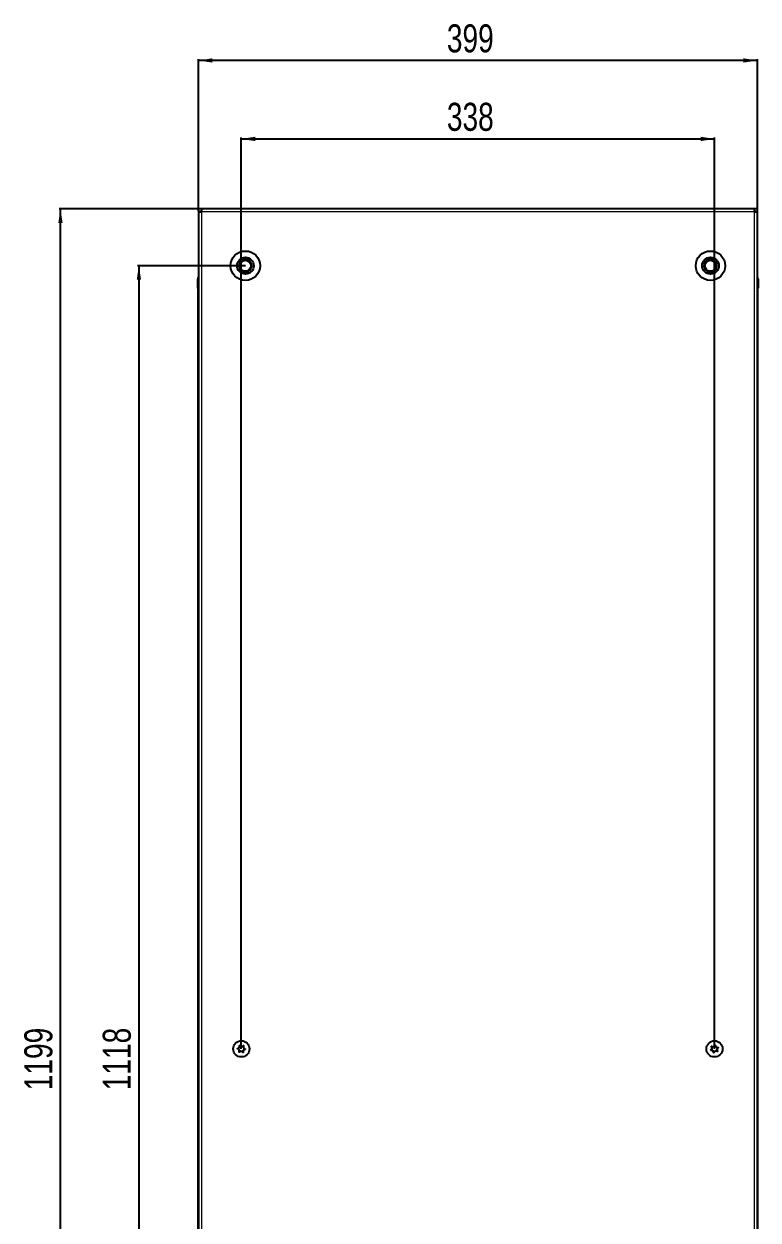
# Model space of a CAD drawing. Header units: millimetres. Extents: x 964 to 2561, y -309 to 1452.
# Drawn here: x 964 to 1488, y 571 to 1425 of the extents above; entities that cross this region are included whole.
import ezdxf

# ---------------------------------------------------------------- set-up
doc = ezdxf.new("R2010")
doc.units = ezdxf.units.MM
doc.layers.add('FORMAT', color=7, linetype='Continuous')
doc.styles.add('SLDTEXTSTYLE0', font='TXT', dxfattribs={"width": 0.75})
doc.dimstyles.new('SLDDIMSTYLE0', dxfattribs={"dimtxt": 20, "dimasz": 10, "dimexe": 0, "dimexo": 0.0625, "dimgap": 5, "dimtad": 2, "dimdec": 1, "dimrnd": 1e-09, "dimzin": 12, "dimdsep": 46, "dimtxsty": 'SLDTEXTSTYLE0', "dimsah": 1, "dimcen": 0.09, "dimadec": 0, "dimazin": 3, "dimtfac": 1, "dimtofl": 0, "dimtmove": 0, "dimatfit": 3, "dimfxl": 0, "dimfrac": 2, "dimtolj": 1, "dimtzin": 12, "dimarcsym": 0})

# ---------------------------------------------------------------- blocks, each defined once
blk = doc.blocks.new('_D')
at = {"layer": 'FORMAT'}
for p, q in [((1088.65, 1293.07), (989.15, 1293.07)), ((990.15, 94.07), (990.15, 1293.07)), ((1088.65, 94.07), (989.15, 94.07))]:
    blk.add_line(p, q, dxfattribs=at)
for points in [[(990.15, 1293.07), (988.62, 1283.07), (991.69, 1283.07)], [(990.15, 94.07), (991.69, 104.07), (988.62, 104.07)]]:
    blk.add_solid(points, dxfattribs=at)
at = {"layer": 'FORMAT', "insert": (964.37, 664.02), "char_height": 20, "attachment_point": 1, "rotation": 90, "style": 'SLDTEXTSTYLE0'}
blk.add_mtext('1199', dxfattribs=at)
blk = doc.blocks.new('_D_1')
at = {"layer": 'FORMAT'}
for p, q in [((1088.66, 1293.08), (1088.66, 1400.07)), ((1487.66, 1399.07), (1088.66, 1399.07)), ((1487.66, 1293.08), (1487.66, 1400.07))]:
    blk.add_line(p, q, dxfattribs=at)
for points in [[(1088.66, 1399.07), (1098.66, 1397.53), (1098.66, 1400.61)], [(1487.66, 1399.07), (1477.66, 1400.61), (1477.66, 1397.53)]]:
    blk.add_solid(points, dxfattribs=at)
at = {"layer": 'FORMAT', "insert": (1265.99, 1424.85), "char_height": 20, "attachment_point": 1, "style": 'SLDTEXTSTYLE0'}
blk.add_mtext('399', dxfattribs=at)
blk = doc.blocks.new('_D_3')
at = {"layer": 'FORMAT'}
for p, q in [((1119.16, 693.58), (1119.16, 1344.07)), ((1119.16, 1343.07), (1457.16, 1343.07)), ((1457.16, 693.58), (1457.16, 1344.07))]:
    blk.add_line(p, q, dxfattribs=at)
for points in [[(1119.16, 1343.07), (1129.16, 1341.53), (1129.16, 1344.61)], [(1457.16, 1343.07), (1447.16, 1344.61), (1447.16, 1341.53)]]:
    blk.add_solid(points, dxfattribs=at)
at = {"layer": 'FORMAT', "insert": (1265.99, 1368.85), "char_height": 20, "attachment_point": 1, "style": 'SLDTEXTSTYLE0'}
blk.add_mtext('338', dxfattribs=at)
blk = doc.blocks.new('_D_4')
at = {"layer": 'FORMAT'}
for p, q in [((1122.15, 1252.57), (1045.15, 1252.57)), ((1046.15, 1252.57), (1046.15, 134.57)), ((1122.15, 134.57), (1045.15, 134.57))]:
    blk.add_line(p, q, dxfattribs=at)
for points in [[(1046.15, 1252.57), (1044.62, 1242.57), (1047.69, 1242.57)], [(1046.15, 134.57), (1047.69, 144.57), (1044.62, 144.57)]]:
    blk.add_solid(points, dxfattribs=at)
at = {"layer": 'FORMAT', "insert": (1020.37, 664.02), "char_height": 20, "attachment_point": 1, "rotation": 90, "style": 'SLDTEXTSTYLE0'}
blk.add_mtext('1118', dxfattribs=at)

msp = doc.modelspace()

# ---------------------------------------------------------------- linework, layer by layer
at = {"color": 7, "linetype": 'Continuous', "lineweight": 25}
for p, q in [((1088.66, 1291.57), (1088.66, 1293.07)), ((1090.76, 1293.07), (1088.66, 1293.07)), ((1088.66, 1291.57), (1090.76, 1291.57)), ((1088.66, 1291.57), (1088.66, 1290.97)), ((1088.66, 1290.97), (1088.66, 96.17)), ((1088.66, 1290.97), (1090.76, 1290.97)), ((1090.76, 1293.07), (1090.76, 1290.97)), ((1485.56, 1293.07), (1090.76, 1293.07)), ((1485.56, 1290.97), (1485.56, 1293.07)), ((1487.66, 1293.07), (1485.56, 1293.07)), ((1485.56, 1291.57), (1487.66, 1291.57)), ((1485.56, 1290.97), (1487.66, 1290.97)), ((1487.66, 1291.57), (1487.66, 1293.07)), ((1487.66, 1290.97), (1487.66, 1291.57)), ((1487.66, 96.17), (1487.66, 1290.97)), ((1088.15, 1243.07), (1088.15, 1236.57)), ((1088.16, 1236.57), (1088.16, 1243.07)), ((1487.66, 1244.39), (1487.66, 1244.39)), ((1488.16, 1243.07), (1488.16, 1236.57)), ((1488.16, 1236.57), (1488.16, 1243.07)), ((1088.15, 1236.57), (1088.16, 1236.57)), ((1088.66, 1236.57), (1088.16, 1236.57)), ((1088.31, 1236.57), (1088.31, 150.57)), ((1487.66, 1236.57), (1488.16, 1236.57)), ((1488.01, 150.57), (1488.01, 1236.57)), ((1488.16, 1236.57), (1488.16, 1236.57)), ((1488.16, 1236.57), (1488.16, 1236.57))]:
    msp.add_line(p, q, dxfattribs=at)
at = {"color": 8, "linetype": 'Continuous', "lineweight": 18}
for p, q in [((1485.56, 1290.97), (1090.76, 1290.97)), ((1090.76, 1290.97), (1090.76, 96.17)), ((1485.56, 96.17), (1485.56, 1290.97)), ((1088.66, 1243.07), (1088.16, 1243.07)), ((1487.66, 1243.07), (1488.16, 1243.07))]:
    msp.add_line(p, q, dxfattribs=at)
at = {"color": 7, "linetype": 'Continuous', "lineweight": 25}
for centre, radius in [((1122.16, 1252.57), 10.5), ((1122.16, 1252.57), 6), ((1122.16, 1252.57), 3.9), ((1454.16, 1252.57), 10.5), ((1454.16, 1252.57), 6), ((1454.16, 1252.57), 3.9), ((1119.31, 693.57), 5.79), ((1119.31, 693.57), 1.85), ((1457.01, 693.57), 5.79), ((1457.01, 693.57), 1.85)]:
    msp.add_circle(centre, radius, dxfattribs=at)
for centre, radius, start, end in [((1122.16, 1252.57), 4.62, 120, 180), ((1122.16, 1252.57), 4.62, 60, 120), ((1122.16, 1252.57), 4.62, 360, 60), ((1454.16, 1252.57), 4.62, 120, 180), ((1454.16, 1252.57), 4.62, 60, 120), ((1454.16, 1252.57), 4.62, 360, 60), ((1122.16, 1252.57), 4.62, 180, 240), ((1122.16, 1252.57), 4.62, 240, 300), ((1122.16, 1252.57), 4.62, 300, 360), ((1454.16, 1252.57), 4.62, 180, 240), ((1454.16, 1252.57), 4.62, 240, 300), ((1454.16, 1252.57), 4.62, 300, 360), ((1090.15, 1243.07), 2, 138.57492, 180), ((1090.16, 1243.07), 2, 138.59038, 180), ((1486.16, 1243.07), 2, 0, 41.40962)]:
    msp.add_arc(centre, radius, start, end, dxfattribs=at)
for points, knots in [([(1117.54, 1252.57), (1117.87, 1253.14), (1118.43, 1254.12), (1119.25, 1255.55), (1119.66, 1256.26), (1119.85, 1256.57)], [0, 0, 0, 0, 0.439131, 0.751378, 1, 1, 1, 1]), ([(1119.85, 1256.57), (1120.05, 1256.57), (1120.75, 1256.57), (1122.06, 1256.57), (1123.45, 1256.57), (1124.2, 1256.57), (1124.46, 1256.57)], [0, 0, 0, 0, 0.139329, 0.48527, 0.816356, 1, 1, 1, 1]), ([(1124.46, 1256.57), (1124.8, 1256), (1125.36, 1255.02), (1126.18, 1253.59), (1126.59, 1252.89), (1126.77, 1252.57)], [0, 0, 0, 0, 0.439131, 0.751378, 1, 1, 1, 1]), ([(1449.54, 1252.57), (1449.87, 1253.14), (1450.43, 1254.12), (1451.25, 1255.55), (1451.66, 1256.26), (1451.85, 1256.57)], [0, 0, 0, 0, 0.439131, 0.751378, 1, 1, 1, 1]), ([(1451.85, 1256.57), (1452.05, 1256.57), (1452.75, 1256.57), (1454.06, 1256.57), (1455.45, 1256.57), (1456.2, 1256.57), (1456.46, 1256.57)], [0, 0, 0, 0, 0.139329, 0.48527, 0.816356, 1, 1, 1, 1]), ([(1456.46, 1256.57), (1456.8, 1256), (1457.36, 1255.02), (1458.18, 1253.59), (1458.59, 1252.89), (1458.77, 1252.57)], [0, 0, 0, 0, 0.439131, 0.751378, 1, 1, 1, 1]), ([(1119.85, 1248.57), (1119.51, 1249.14), (1118.95, 1250.12), (1118.13, 1251.55), (1117.72, 1252.26), (1117.54, 1252.57)], [0, 0, 0, 0, 0.4391308, 0.7513783, 1, 1, 1, 1]), ([(1124.46, 1248.57), (1124.2, 1248.57), (1123.45, 1248.57), (1122.06, 1248.57), (1120.75, 1248.57), (1120.05, 1248.57), (1119.85, 1248.57)], [0, 0, 0, 0, 0.183644, 0.51473, 0.860671, 1, 1, 1, 1]), ([(1126.77, 1252.57), (1126.44, 1252), (1125.88, 1251.02), (1125.06, 1249.59), (1124.65, 1248.89), (1124.46, 1248.57)], [0, 0, 0, 0, 0.439131, 0.751378, 1, 1, 1, 1]), ([(1451.85, 1248.57), (1451.51, 1249.14), (1450.95, 1250.12), (1450.13, 1251.55), (1449.72, 1252.26), (1449.54, 1252.57)], [0, 0, 0, 0, 0.4391308, 0.7513783, 1, 1, 1, 1]), ([(1456.46, 1248.57), (1456.2, 1248.57), (1455.45, 1248.57), (1454.06, 1248.57), (1452.75, 1248.57), (1452.05, 1248.57), (1451.85, 1248.57)], [0, 0, 0, 0, 0.183644, 0.51473, 0.860671, 1, 1, 1, 1]), ([(1458.77, 1252.57), (1458.44, 1252), (1457.88, 1251.02), (1457.06, 1249.59), (1456.65, 1248.89), (1456.46, 1248.57)], [0, 0, 0, 0, 0.439131, 0.751378, 1, 1, 1, 1]), ([(1117.73, 691.25), (1117.75, 691.25), (1117.77, 691.24), (1117.83, 691.24), (1117.97, 691.29), (1118.31, 691.47), (1118.78, 691.73), (1119.42, 691.71), (1119.86, 691.44), (1120.17, 691.21), (1120.37, 691.08), (1120.46, 691.05), (1120.5, 691.04), (1120.54, 691.06), (1120.56, 691.08), (1120.59, 691.14), (1120.63, 691.41), (1120.62, 691.88), (1120.78, 692.57), (1121.36, 692.98), (1121.81, 693.14), (1122.04, 693.28), (1122.09, 693.33), (1122.1, 693.36), (1122.1, 693.39), (1122.08, 693.42), (1122.06, 693.46), (1122, 693.52), (1121.81, 693.64), (1121.49, 693.84), (1121.08, 694.16), (1120.83, 694.74), (1120.89, 695.28), (1120.93, 695.67), (1120.92, 695.82), (1120.9, 695.87), (1120.88, 695.89), (1120.84, 695.9), (1120.78, 695.9), (1120.64, 695.86), (1120.3, 695.67), (1119.83, 695.42), (1119.19, 695.44), (1118.75, 695.7), (1118.44, 695.93), (1118.24, 696.07), (1118.15, 696.1), (1118.11, 696.1), (1118.07, 696.09), (1118.05, 696.06), (1118.02, 696), (1117.98, 695.74), (1117.99, 695.26), (1117.83, 694.57), (1117.25, 694.17), (1116.8, 694), (1116.57, 693.87), (1116.52, 693.81), (1116.51, 693.78), (1116.51, 693.75), (1116.53, 693.72), (1116.55, 693.68), (1116.61, 693.63), (1116.8, 693.5), (1117.12, 693.3), (1117.53, 692.98), (1117.78, 692.4), (1117.72, 691.86), (1117.68, 691.47), (1117.69, 691.33), (1117.71, 691.27), (1117.73, 691.26), (1117.73, 691.25)], [0, 0, 0, 0, 0.002009, 0.00442, 0.009365, 0.025528, 0.067705, 0.095786, 0.124646, 0.150342, 0.160519, 0.163394, 0.165697, 0.167245, 0.168874, 0.17077, 0.178606, 0.211994, 0.249994, 0.287995, 0.321383, 0.329219, 0.331115, 0.332744, 0.334292, 0.336217, 0.338535, 0.341318, 0.349662, 0.375358, 0.404217, 0.432298, 0.474475, 0.490639, 0.496669, 0.49844, 0.5, 0.502009, 0.50442, 0.509365, 0.525528, 0.567705, 0.595786, 0.624646, 0.650342, 0.660519, 0.663394, 0.665697, 0.667245, 0.668874, 0.67077, 0.678606, 0.711994, 0.749994, 0.787995, 0.821383, 0.829219, 0.831115, 0.832744, 0.834292, 0.836217, 0.838535, 0.841318, 0.849662, 0.875358, 0.904217, 0.932298, 0.974475, 0.990639, 0.996669, 0.99844, 1, 1, 1, 1]), ([(1457.5, 696.33), (1457.49, 696.33), (1457.46, 696.33), (1457.41, 696.3), (1457.3, 696.2), (1457.06, 695.9), (1456.73, 695.47), (1456.15, 695.23), (1455.63, 695.29), (1455.25, 695.38), (1455.01, 695.42), (1454.92, 695.41), (1454.88, 695.39), (1454.86, 695.37), (1454.85, 695.34), (1454.84, 695.27), (1454.91, 695.01), (1455.12, 694.58), (1455.26, 693.88), (1454.88, 693.28), (1454.55, 692.94), (1454.39, 692.73), (1454.37, 692.66), (1454.37, 692.63), (1454.38, 692.6), (1454.41, 692.58), (1454.44, 692.55), (1454.52, 692.53), (1454.74, 692.48), (1455.12, 692.44), (1455.62, 692.31), (1456.09, 691.89), (1456.25, 691.37), (1456.37, 691), (1456.44, 690.86), (1456.48, 690.82), (1456.51, 690.81), (1456.55, 690.82), (1456.6, 690.84), (1456.71, 690.94), (1456.95, 691.24), (1457.28, 691.67), (1457.86, 691.91), (1458.38, 691.85), (1458.76, 691.77), (1459, 691.73), (1459.09, 691.73), (1459.13, 691.75), (1459.15, 691.77), (1459.16, 691.8), (1459.17, 691.87), (1459.1, 692.13), (1458.89, 692.56), (1458.75, 693.26), (1459.13, 693.86), (1459.46, 694.2), (1459.62, 694.41), (1459.64, 694.48), (1459.64, 694.51), (1459.63, 694.54), (1459.6, 694.57), (1459.57, 694.59), (1459.49, 694.62), (1459.27, 694.66), (1458.89, 694.71), (1458.39, 694.83), (1457.92, 695.26), (1457.76, 695.77), (1457.64, 696.15), (1457.57, 696.28), (1457.53, 696.32), (1457.51, 696.32), (1457.5, 696.33)], [0, 0, 0, 0, 0.002009, 0.00442, 0.009365, 0.025528, 0.067705, 0.095786, 0.124646, 0.150342, 0.160519, 0.163394, 0.165697, 0.167245, 0.168874, 0.17077, 0.178606, 0.211994, 0.249994, 0.287995, 0.321383, 0.329219, 0.331115, 0.332744, 0.334292, 0.336217, 0.338535, 0.341318, 0.349662, 0.375358, 0.404217, 0.432298, 0.474475, 0.490639, 0.496669, 0.49844, 0.5, 0.502009, 0.50442, 0.509365, 0.525528, 0.567705, 0.595786, 0.624646, 0.650342, 0.660519, 0.663394, 0.665697, 0.667245, 0.668874, 0.67077, 0.678606, 0.711994, 0.749994, 0.787995, 0.821383, 0.829219, 0.831115, 0.832744, 0.834292, 0.836217, 0.838535, 0.841318, 0.849662, 0.875358, 0.904217, 0.932298, 0.974475, 0.990639, 0.996669, 0.99844, 1, 1, 1, 1])]:
    msp.add_open_spline(points, degree=3, knots=knots, dxfattribs=at)

# ---------------------------------------------------------------- dimensions: what is measured, and where the dimension line sits
at = {"layer": 'FORMAT'}
for base, p1, p2, picture, middle in [((1088.66, 1399.07), (1487.66, 1293.07), (1088.66, 1293.07), '_D_1', (1288.16, 1399.07)), ((1457.16, 1343.07), (1119.16, 693.57), (1457.16, 693.57), '_D_3', (1288.16, 1343.07))]:
    dim = msp.add_linear_dim(base=base, p1=p1, p2=p2, dimstyle='SLDDIMSTYLE0', dxfattribs=at)
    dim.commit()
    dim.dimension.update_dxf_attribs({"geometry": picture, "text_midpoint": middle, "dimtype": 160})
for base, p1, p2, picture, middle in [((990.15, 1293.07), (1088.66, 94.07), (1088.66, 1293.07), '_D', (990.15, 693.57)), ((1046.15, 134.57), (1122.16, 1252.57), (1122.16, 134.57), '_D_4', (1046.15, 693.57))]:
    dim = msp.add_linear_dim(base=base, p1=p1, p2=p2, angle=90, dimstyle='SLDDIMSTYLE0', dxfattribs=at)
    dim.commit()
    dim.dimension.update_dxf_attribs({"geometry": picture, "text_midpoint": middle, "dimtype": 160})

doc.saveas('drawing.dxf')
